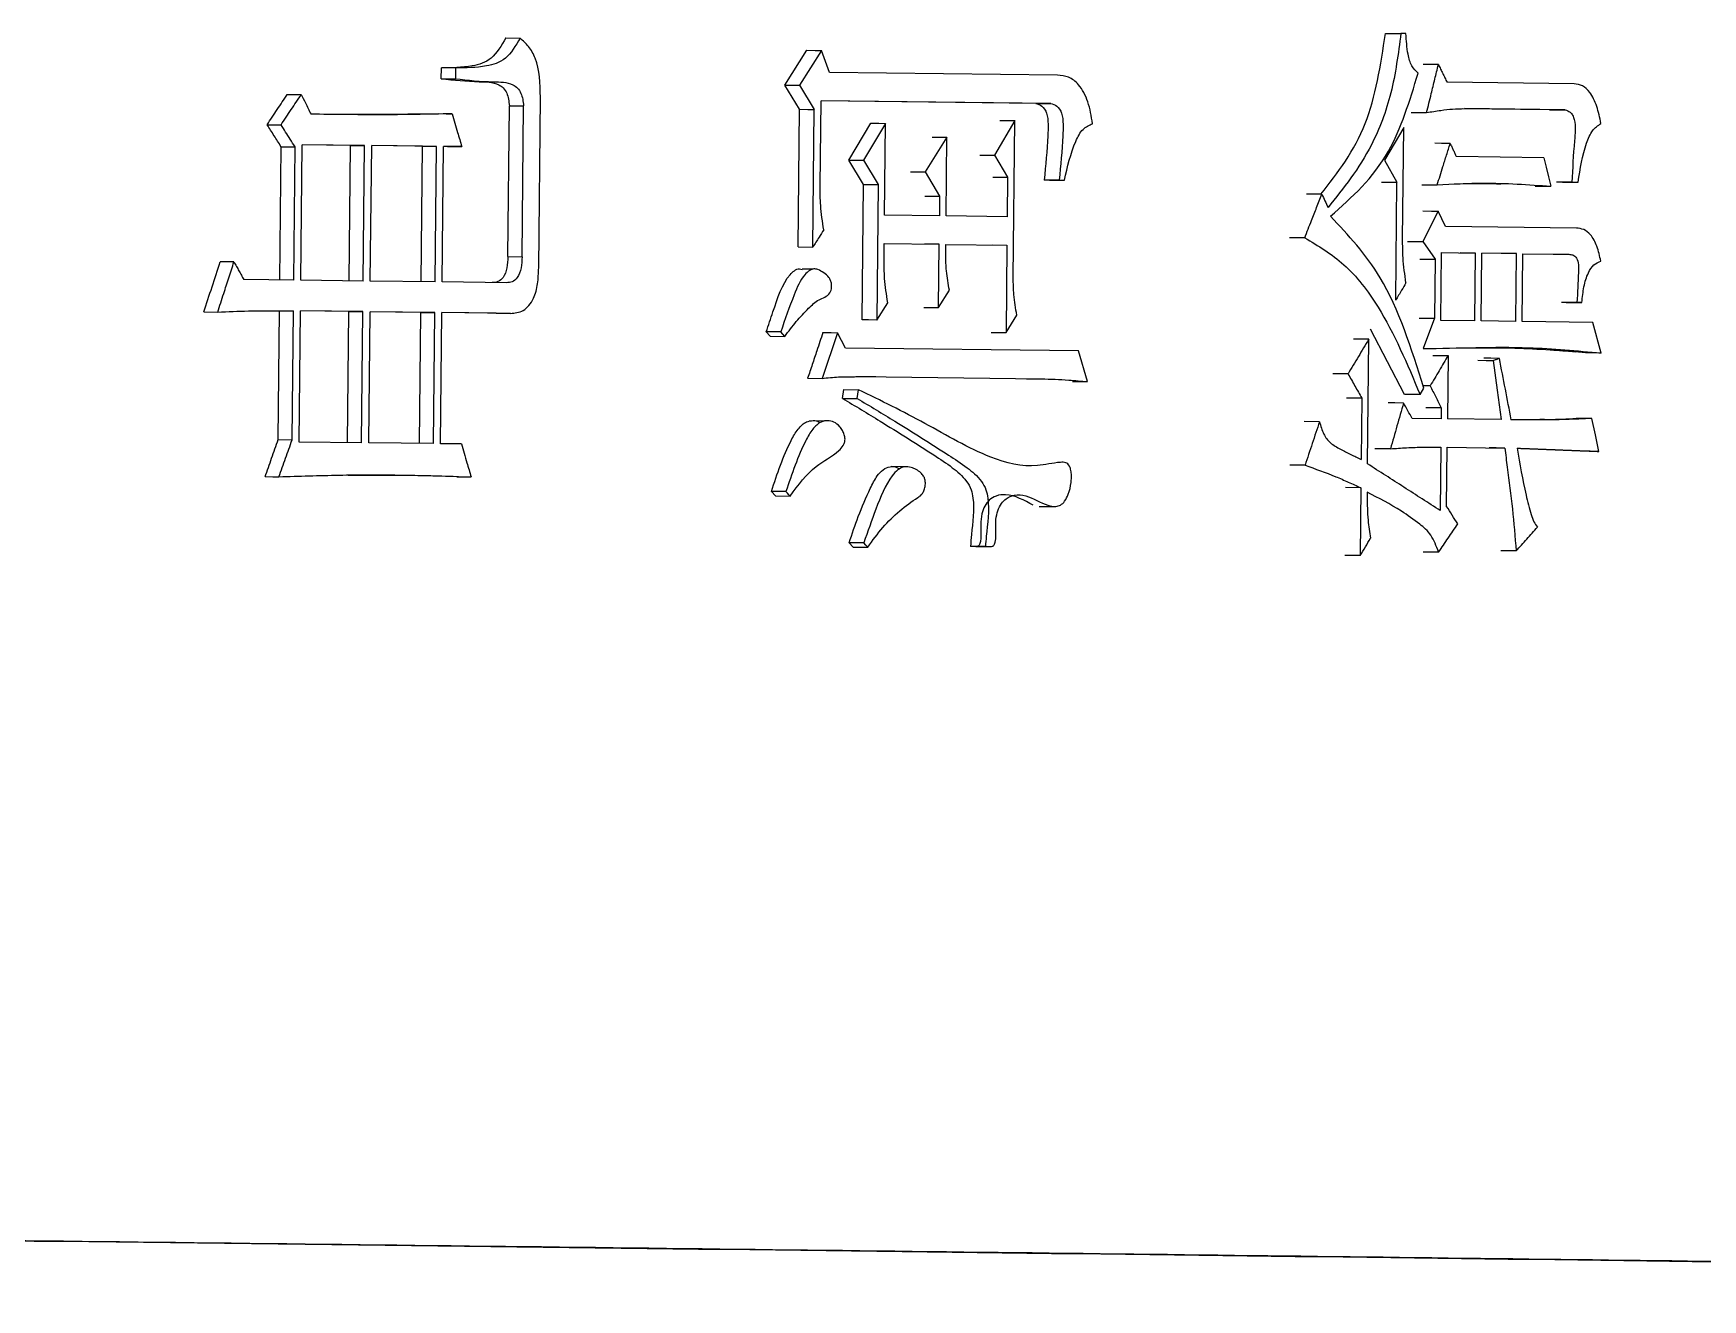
# Model space of a CAD drawing. Header units: millimetres. Extents: x 2448 to 4397, y 790 to 2168.
# Drawn here: x 3203.79 to 3211.22, y 982.04 to 987.68 of the extents above; entities that cross this region are included whole.
import ezdxf

# ---------------------------------------------------------------- set-up
doc = ezdxf.new("R2010")
doc.units = ezdxf.units.MM

msp = doc.modelspace()

# ---------------------------------------------------------------- linework, layer by layer
at = {"color": 7, "linetype": 'Continuous', "lineweight": 25}
for p, q in [((3205.8904, 987.6588), (3205.9538, 987.6583)), ((3209.8097, 987.6789), (3209.8786, 987.6784)), ((3209.9011, 987.6781), (3209.8786, 987.6784)), ((3207.1337, 987.449), (3207.2316, 987.6036)), ((3207.2969, 987.6031), (3207.1988, 987.4485)), ((3207.332, 987.5053), (3207.2969, 987.6031)), ((3205.6024, 987.4773), (3205.6029, 987.526)), ((3205.6659, 987.5255), (3205.6029, 987.526)), ((3205.6659, 987.5255), (3205.6655, 987.4768)), ((3208.3487, 987.4929), (3207.332, 987.5053)), ((3205.6024, 987.4773), (3205.6655, 987.4768)), ((3207.1989, 987.3411), (3207.1337, 987.449)), ((3207.1988, 987.4485), (3207.2641, 987.3406)), ((3210.6508, 987.4545), (3210.0843, 987.4616)), ((3205.8994, 986.6851), (3205.906, 987.357)), ((3205.9628, 986.6846), (3205.9695, 987.3565)), ((3206.0368, 986.635), (3206.0443, 987.3943)), ((3207.1928, 986.7278), (3207.1989, 987.3411)), ((3207.2581, 986.7273), (3207.2641, 987.3406)), ((3207.2909, 986.9995), (3207.2947, 987.3792)), ((3208.3181, 987.3667), (3207.2947, 987.3792)), ((3208.2513, 987.3672), (3207.2947, 987.3789)), ((3208.2514, 987.3672), (3208.3181, 987.3667)), ((3210.5411, 987.3387), (3210.1553, 987.3436)), ((3210.611, 987.3382), (3210.1615, 987.3438)), ((3210.5414, 987.3387), (3210.6113, 987.3382)), ((3204.8266, 987.2724), (3204.8885, 987.2719)), ((3205.4959, 987.3199), (3205.5884, 987.3217)), ((3207.4188, 987.1145), (3207.5162, 987.2788)), ((3207.5819, 987.2783), (3207.4844, 987.114)), ((3207.5778, 986.8694), (3207.5819, 987.2783)), ((3208.1583, 987.2907), (3208.0682, 987.1361)), ((3208.1514, 986.5898), (3208.1583, 987.2907)), ((3209.9247, 987.327), (3209.9932, 987.3264)), ((3207.8556, 987.2166), (3207.7589, 987.062)), ((3207.8521, 986.8661), (3207.8556, 987.2166)), ((3209.8914, 987.2596), (3209.8053, 987.1146)), ((3209.8864, 986.7631), (3209.8914, 987.2596)), ((3204.8831, 986.5804), (3204.889, 987.1743)), ((3204.9451, 986.58), (3204.951, 987.1738)), ((3204.9768, 986.5796), (3204.9828, 987.1832)), ((3205.2609, 987.1798), (3204.9828, 987.1832)), ((3205.1984, 987.1803), (3204.9828, 987.1829)), ((3205.1924, 986.5767), (3205.1984, 987.1803)), ((3205.1984, 987.1803), (3205.2609, 987.1798)), ((3205.2549, 986.5762), (3205.2609, 987.1798)), ((3205.2864, 986.5759), (3205.2924, 987.1794)), ((3205.5812, 987.176), (3205.2924, 987.1794)), ((3205.5183, 987.1765), (3205.2924, 987.1792)), ((3205.5123, 986.5729), (3205.5183, 987.1765)), ((3205.5183, 987.1765), (3205.5812, 987.176)), ((3205.5752, 986.5724), (3205.5812, 987.176)), ((3205.6065, 986.572), (3205.6125, 987.1756)), ((3205.6937, 987.1746), (3205.6125, 987.1756)), ((3205.6306, 987.1751), (3205.6125, 987.1753)), ((3205.6306, 987.1751), (3205.6937, 987.1746)), ((3207.4836, 987.0066), (3207.4188, 987.1145)), ((3207.4844, 987.114), (3207.5492, 987.0061)), ((3208.0682, 987.1361), (3208.1263, 987.038)), ((3209.8053, 987.1146), (3209.8608, 987.0165)), ((3210.5151, 987.1252), (3210.1258, 987.1301)), ((3207.7589, 987.062), (3207.8233, 986.9541)), ((3207.4776, 986.403), (3207.4836, 987.0066)), ((3207.5492, 987.0061), (3207.5433, 986.4025)), ((3208.1263, 987.038), (3208.1246, 986.8628)), ((3208.3558, 987.0254), (3208.2892, 987.026)), ((3208.3126, 987.0257), (3208.3793, 987.0251)), ((3208.3558, 987.0254), (3208.3793, 987.0251)), ((3209.8556, 986.4908), (3209.8608, 987.0165)), ((3209.9714, 987.0051), (3210.0406, 987.0046)), ((3210.4777, 986.9988), (3210.547, 986.9982)), ((3210.6409, 987.0165), (3210.5715, 987.0171)), ((3210.599, 987.0167), (3210.6684, 987.0162)), ((3210.6409, 987.0165), (3210.6684, 987.0162)), ((3207.8233, 986.9541), (3207.8224, 986.8665)), ((3207.8224, 986.8665), (3207.5778, 986.8694)), ((3208.1246, 986.8628), (3207.8521, 986.8661)), ((3210.045, 986.8877), (3209.9763, 986.7522)), ((3210.0779, 986.8191), (3210.045, 986.8877)), ((3210.6609, 986.8118), (3210.0779, 986.8191)), ((3207.5759, 986.6747), (3207.5766, 986.7429)), ((3207.5766, 986.7429), (3207.8211, 986.7399)), ((3209.4502, 986.7685), (3209.3823, 986.7691)), ((3209.9763, 986.7522), (3210.0317, 986.6736)), ((3205.8994, 986.6851), (3205.9628, 986.6846)), ((3207.1928, 986.7278), (3207.2581, 986.7273)), ((3207.8211, 986.7399), (3207.7552, 986.7404)), ((3207.8183, 986.4576), (3207.8211, 986.7399)), ((3207.8504, 986.6909), (3207.8509, 986.7395)), ((3207.8509, 986.7395), (3208.1233, 986.7362)), ((3208.057, 986.7367), (3208.1233, 986.7362)), ((3208.1233, 986.7362), (3208.1195, 986.3468)), ((3210.0317, 986.6736), (3210.0291, 986.4108)), ((3210.057, 986.4007), (3210.06, 986.7025)), ((3210.06, 986.7025), (3210.2109, 986.7006)), ((3210.2109, 986.7006), (3210.1421, 986.7012)), ((3210.2079, 986.3988), (3210.2109, 986.7006)), ((3210.2358, 986.3985), (3210.2388, 986.7002)), ((3210.3945, 986.6983), (3210.2388, 986.7002)), ((3210.3945, 986.6983), (3210.3254, 986.6989)), ((3210.3915, 986.3965), (3210.3945, 986.6983)), ((3210.4192, 986.3962), (3210.4222, 986.698)), ((3210.4222, 986.698), (3210.6267, 986.6954)), ((3210.5574, 986.6959), (3210.6269, 986.6954)), ((3207.2593, 986.6289), (3207.211, 986.6292)), ((3204.9451, 986.58), (3204.7227, 986.5826)), ((3205.2549, 986.5762), (3204.9768, 986.5796)), ((3205.5752, 986.5724), (3205.2864, 986.5759)), ((3205.8933, 986.5686), (3205.6065, 986.572)), ((3207.8183, 986.4576), (3207.8667, 986.5349)), ((3204.8761, 985.8698), (3204.8817, 986.4441)), ((3204.9381, 985.8693), (3204.9438, 986.4437)), ((3204.9697, 985.8592), (3204.9755, 986.4433)), ((3205.2535, 986.44), (3204.9755, 986.4433)), ((3207.5433, 986.4025), (3207.5919, 986.4798)), ((3207.7524, 986.4581), (3207.8183, 986.4576)), ((3210.6631, 986.4807), (3210.5937, 986.4813)), ((3210.6156, 986.481), (3210.6851, 986.4805)), ((3210.6851, 986.4805), (3210.6631, 986.4807)), ((3204.5449, 986.4384), (3204.6064, 986.438)), ((3205.1911, 986.4404), (3204.9755, 986.443)), ((3205.1853, 985.8563), (3205.1911, 986.4404)), ((3205.1911, 986.4404), (3205.2535, 986.44)), ((3205.2477, 985.8559), (3205.2535, 986.44)), ((3205.2792, 985.8555), (3205.285, 986.4396)), ((3205.5738, 986.4361), (3205.285, 986.4396)), ((3205.5109, 986.4366), (3205.285, 986.4393)), ((3205.5051, 985.8525), (3205.5109, 986.4366)), ((3205.5109, 986.4366), (3205.5738, 986.4361)), ((3205.568, 985.852), (3205.5738, 986.4361)), ((3205.5993, 985.8516), (3205.6051, 986.4357)), ((3205.9106, 986.4321), (3205.6051, 986.4357)), ((3205.8472, 986.4325), (3205.6051, 986.4355)), ((3205.8472, 986.4325), (3205.9106, 986.4321)), ((3208.1195, 986.3468), (3208.1674, 986.4241)), ((3209.9604, 986.4113), (3210.0291, 986.4108)), ((3210.0291, 986.4108), (3209.9772, 986.2751)), ((3210.2079, 986.3988), (3210.057, 986.4007)), ((3210.3915, 986.3965), (3210.2358, 986.3985)), ((3210.7337, 986.3922), (3210.4192, 986.3962)), ((3210.7708, 986.2554), (3210.7337, 986.3922)), ((3207.0683, 986.3301), (3207.0504, 986.3498)), ((3207.0682, 986.3302), (3207.1333, 986.3297)), ((3207.3687, 986.3462), (3207.3005, 986.1426)), ((3207.4041, 986.2777), (3207.3687, 986.3462)), ((3208.0531, 986.3473), (3208.1195, 986.3468)), ((3209.7298, 985.7622), (3209.7353, 986.3171)), ((3209.8949, 986.0714), (3209.7435, 986.362)), ((3208.442, 986.2649), (3207.4041, 986.2777)), ((3208.4817, 986.1281), (3208.442, 986.2649)), ((3210.0203, 986.2451), (3210.089, 986.2445)), ((3210.089, 986.2445), (3210.0862, 985.9622)), ((3210.7007, 986.256), (3210.6385, 986.2618)), ((3207.5385, 986.1492), (3207.4497, 986.1502)), ((3207.4688, 986.1503), (3208.2765, 986.1404)), ((3207.2352, 986.1431), (3207.3005, 986.1426)), ((3207.3903, 986.0536), (3207.3967, 986.0925)), ((3207.3967, 986.0925), (3207.4623, 986.092)), ((3207.4559, 986.0531), (3207.4623, 986.092)), ((3208.21, 986.1409), (3208.2765, 986.1404)), ((3208.4147, 986.1287), (3208.4817, 986.1281)), ((3209.9639, 986.0708), (3209.8954, 986.0714)), ((3209.9639, 986.0708), (3209.9811, 986.0998)), ((3210.0092, 986.1092), (3209.9772, 986.1095)), ((3207.3903, 986.0536), (3207.4559, 986.0531)), ((3209.7044, 986.0546), (3209.6362, 986.0551)), ((3209.7044, 986.0546), (3209.7017, 985.782)), ((3210.0587, 986.0112), (3210.0582, 985.9626)), ((3207.3092, 985.9527), (3207.2438, 985.9532)), ((3209.5161, 985.9498), (3209.4481, 985.9504)), ((3210.0582, 985.9626), (3209.9292, 985.9642)), ((3210.3261, 985.9592), (3210.0862, 985.9622)), ((3210.7295, 985.9639), (3210.6594, 985.9644)), ((3204.8761, 985.8698), (3204.9381, 985.8693)), ((3205.2477, 985.8559), (3204.9697, 985.8592)), ((3205.568, 985.852), (3205.2792, 985.8555)), ((3205.6931, 985.8505), (3205.5993, 985.8516)), ((3209.8321, 985.8291), (3209.7632, 985.8296)), ((3210.057, 985.836), (3210.0542, 985.5537)), ((3210.0824, 985.5728), (3210.085, 985.8356)), ((3210.085, 985.8356), (3210.3415, 985.8324)), ((3205.1875, 985.7117), (3205.4338, 985.7112)), ((3205.6721, 985.7044), (3205.7353, 985.704)), ((3207.6738, 985.7491), (3207.6076, 985.7497)), ((3209.4515, 985.7559), (3209.3836, 985.7565)), ((3207.1386, 985.6383), (3207.0735, 985.6388)), ((3207.0914, 985.6191), (3207.0735, 985.6388)), ((3209.7004, 985.6555), (3209.6322, 985.656)), ((3209.7004, 985.6555), (3209.6974, 985.3537)), ((3209.7285, 985.6356), (3209.7283, 985.6162)), ((3207.0914, 985.6191), (3207.1565, 985.6186)), ((3208.2672, 985.5728), (3208.3343, 985.5722)), ((3207.4855, 985.4102), (3207.4199, 985.4107)), ((3207.4377, 985.391), (3207.4199, 985.4106)), ((3207.4376, 985.391), (3207.5032, 985.3905)), ((3208.0273, 985.3938), (3207.9609, 985.3943)), ((3207.9847, 985.394), (3208.0509, 985.3935)), ((3208.0273, 985.3938), (3208.0509, 985.3935)), ((3209.6974, 985.3537), (3209.6292, 985.3542)), ((3210.0468, 985.3688), (3209.9781, 985.3694))]:
    msp.add_line(p, q, dxfattribs=at)
at = {"color": 7, "linetype": 'Continuous', "lineweight": 25, "flags": 128}
for points in [[(3207.2316, 987.6036), (3207.2682, 987.6033), (3207.2969, 987.6031)], [(3210.0459, 987.54), (3210.0072, 987.5403), (3209.9772, 987.5405)], [(3207.1337, 987.449), (3207.1702, 987.4487), (3207.1988, 987.4485)], [(3204.9166, 987.4076), (3204.9514, 987.4073), (3204.9787, 987.4071)], [(3205.906, 987.357), (3205.9378, 987.3567), (3205.9695, 987.3565)], [(3207.1989, 987.3411), (3207.2354, 987.3408), (3207.2641, 987.3406)], [(3205.5884, 987.3217), (3205.6237, 987.3214), (3205.6514, 987.3212)], [(3207.5162, 987.2788), (3207.553, 987.2785), (3207.5819, 987.2783)], [(3208.092, 987.2913), (3208.1291, 987.291), (3208.1583, 987.2907)], [(3207.7896, 987.2171), (3207.8265, 987.2168), (3207.8556, 987.2166)], [(3210.0984, 987.1888), (3210.0597, 987.1891), (3210.0297, 987.1894)], [(3204.889, 987.1743), (3204.9237, 987.174), (3204.951, 987.1738)], [(3207.4188, 987.1145), (3207.4555, 987.1142), (3207.4844, 987.114)], [(3208.0019, 987.1366), (3208.039, 987.1363), (3208.0682, 987.1361)], [(3210.5151, 987.1252), (3210.5255, 987.0835), (3210.5363, 987.0408), (3210.547, 986.9982)], [(3207.6929, 987.0625), (3207.7298, 987.0622), (3207.7589, 987.062)], [(3208.06, 987.0385), (3208.0971, 987.0382), (3208.1263, 987.038)], [(3207.4836, 987.0066), (3207.5204, 987.0063), (3207.5492, 987.0061)], [(3209.7924, 987.0171), (3209.8305, 987.0168), (3209.8608, 987.0165)], [(3207.7573, 986.9546), (3207.7942, 986.9543), (3207.8233, 986.9541)], [(3209.5261, 986.9623), (3209.4878, 986.9626), (3209.4581, 986.9628)], [(3209.9759, 986.8882), (3210.0146, 986.8879), (3210.045, 986.8877)], [(3209.9078, 986.7528), (3209.9459, 986.7525), (3209.9763, 986.7522)], [(3209.9626, 986.6742), (3210.0013, 986.6739), (3210.0317, 986.6736)], [(3204.6788, 986.661), (3204.6443, 986.6613), (3204.6172, 986.6615)], [(3207.5433, 986.4025), (3207.5065, 986.4028), (3207.4776, 986.403)], [(3207.1154, 986.3493), (3207.0918, 986.3495), (3207.0711, 986.3497), (3207.0504, 986.3498)], [(3207.1333, 986.3296), (3207.1244, 986.3395), (3207.1154, 986.3493)], [(3207.3033, 986.3468), (3207.3399, 986.3465), (3207.3687, 986.3462)], [(3209.7353, 986.3171), (3209.6968, 986.3174), (3209.667, 986.3176)], [(3210.2208, 986.2231), (3210.2592, 986.2228), (3210.2898, 986.2225)], [(3210.3177, 986.2319), (3210.2787, 986.2322), (3210.2487, 986.2325)], [(3210.2898, 986.2225), (3210.3079, 986.0909), (3210.3261, 985.9592)], [(3210.7708, 986.2554), (3210.7315, 986.2558), (3210.7007, 986.256)], [(3209.6431, 986.1625), (3209.6047, 986.1628), (3209.575, 986.163)], [(3209.8905, 986.0328), (3209.8519, 986.0331), (3209.822, 986.0334)], [(3210.0587, 986.0112), (3210.02, 986.0115), (3209.9896, 986.0118)], [(3210.761, 985.8174), (3210.7452, 985.8906), (3210.7295, 985.9639)], [(3210.3415, 985.8324), (3210.3026, 985.8328), (3210.2725, 985.833)], [(3210.761, 985.8174), (3210.7217, 985.8178), (3210.6913, 985.818)], [(3204.8174, 985.705), (3204.8521, 985.7047), (3204.8793, 985.7045)], [(3207.1565, 985.6186), (3207.152, 985.6236), (3207.1453, 985.631), (3207.1386, 985.6383)], [(3207.5033, 985.3905), (3207.4944, 985.4003), (3207.4855, 985.4102)], [(3210.3925, 985.3742), (3210.3535, 985.3745), (3210.3234, 985.3748)]]:
    msp.add_lwpolyline(points, dxfattribs=at)
at = {"color": 7, "linetype": 'Continuous', "lineweight": 25}
for points, knots in [([(3205.8904, 987.6588), (3205.8704, 987.6247), (3205.8313, 987.558), (3205.7232, 987.5258), (3205.6485, 987.5259), (3205.6029, 987.526)], [0, 0, 0, 0, 0.288627, 0.565626, 1, 1, 1, 1]), ([(3205.9538, 987.6583), (3205.9338, 987.6243), (3205.8946, 987.5575), (3205.7864, 987.5253), (3205.7116, 987.5254), (3205.6659, 987.5255)], [0, 0, 0, 0, 0.288495, 0.565526, 1, 1, 1, 1]), ([(3206.0443, 987.3943), (3206.0428, 987.4556), (3206.0408, 987.5403), (3205.9934, 987.6229), (3205.9669, 987.6466), (3205.9538, 987.6583)], [0, 0, 0, 0, 0.570963, 0.788298, 1, 1, 1, 1]), ([(3209.5221, 986.9623), (3209.597, 987.0589), (3209.7445, 987.2492), (3209.7882, 987.5372), (3209.8097, 987.6789)], [0, 0, 0, 0, 0.5076906, 1, 1, 1, 1]), ([(3209.8786, 987.6784), (3209.8668, 987.5888), (3209.8435, 987.4113), (3209.7376, 987.1326), (3209.6231, 986.9897), (3209.554, 986.9035)], [0, 0, 0, 0, 0.288048, 0.570259, 1, 1, 1, 1]), ([(3209.9556, 987.5022), (3209.9453, 987.5117), (3209.9241, 987.5313), (3209.906, 987.5973), (3209.903, 987.6473), (3209.9011, 987.6781)], [0, 0, 0, 0, 0.266974, 0.547933, 1, 1, 1, 1]), ([(3208.5047, 987.2767), (3208.4993, 987.3101), (3208.4886, 987.3757), (3208.4492, 987.4508), (3208.3984, 987.488), (3208.3652, 987.4912), (3208.3487, 987.4929)], [0, 0, 0, 0, 0.293489, 0.5758388, 0.7895355, 1, 1, 1, 1]), ([(3209.565, 986.8644), (3209.6601, 986.9488), (3209.8329, 987.102), (3209.9176, 987.3781), (3209.9556, 987.5022)], [0, 0, 0, 0, 0.550383, 1, 1, 1, 1]), ([(3209.9932, 987.3264), (3210.0002, 987.3545), (3210.0124, 987.4041), (3210.0299, 987.4753), (3210.0406, 987.5184), (3210.0459, 987.54)], [0, 0, 0, 0, 0.394364, 0.697182, 1, 1, 1, 1]), ([(3210.0459, 987.54), (3210.0491, 987.5335), (3210.0555, 987.5204), (3210.0651, 987.5008), (3210.0747, 987.4812), (3210.0811, 987.4681), (3210.0843, 987.4616)], [0, 0, 0, 0, 0.25, 0.5, 0.75, 1, 1, 1, 1]), ([(3205.6024, 987.4773), (3205.6585, 987.4713), (3205.7435, 987.4622), (3205.8388, 987.4637), (3205.8796, 987.4376), (3205.9001, 987.4071), (3205.9037, 987.3766), (3205.906, 987.357)], [0, 0, 0, 0, 0.492458, 0.747964, 0.812934, 0.879804, 1, 1, 1, 1]), ([(3205.6655, 987.4768), (3205.7216, 987.4708), (3205.8068, 987.4617), (3205.9022, 987.4632), (3205.943, 987.4371), (3205.9636, 987.4066), (3205.9672, 987.3761), (3205.9695, 987.3565)], [0, 0, 0, 0, 0.492565, 0.748125, 0.813092, 0.879928, 1, 1, 1, 1]), ([(3210.77, 987.2778), (3210.7646, 987.3038), (3210.7539, 987.355), (3210.7253, 987.4151), (3210.6884, 987.4496), (3210.6632, 987.4529), (3210.6508, 987.4545)], [0, 0, 0, 0, 0.2922264, 0.5753793, 0.7896813, 1, 1, 1, 1]), ([(3204.8266, 987.2724), (3204.8416, 987.2949), (3204.8716, 987.34), (3204.9016, 987.3851), (3204.9166, 987.4076)], [0, 0, 0, 0, 0.5000002, 1, 1, 1, 1]), ([(3204.8885, 987.2719), (3204.9036, 987.2944), (3204.9261, 987.3282), (3204.9562, 987.3733), (3204.9712, 987.3959), (3204.9787, 987.4071)], [0, 0, 0, 0, 0.5, 0.75, 1, 1, 1, 1]), ([(3204.9787, 987.4071), (3204.9848, 987.3948), (3204.9951, 987.3739), (3205.0096, 987.3445), (3205.018, 987.3275), (3205.0222, 987.319)], [0, 0, 0, 0, 0.420865, 0.710433, 1, 1, 1, 1]), ([(3208.2513, 987.3672), (3208.2608, 987.3645), (3208.2802, 987.359), (3208.304, 987.3242), (3208.3075, 987.2736), (3208.3037, 987.1743), (3208.2955, 987.0916), (3208.289, 987.026)], [0, 0, 0, 0, 0.11018, 0.22499, 0.355989, 0.48849, 1, 1, 1, 1]), ([(3208.3181, 987.3667), (3208.3276, 987.364), (3208.347, 987.3584), (3208.3708, 987.3237), (3208.3743, 987.2731), (3208.3704, 987.1737), (3208.3623, 987.0911), (3208.3558, 987.0254)], [0, 0, 0, 0, 0.110295, 0.22516, 0.356136, 0.488604, 1, 1, 1, 1]), ([(3209.9932, 987.3264), (3210.0145, 987.3299), (3210.0531, 987.3362), (3210.1092, 987.3427), (3210.144, 987.3434), (3210.1615, 987.3438)], [0, 0, 0, 0, 0.378658, 0.689033, 1, 1, 1, 1]), ([(3210.6111, 987.3383), (3210.6186, 987.3359), (3210.6308, 987.3321), (3210.6448, 987.3154), (3210.6593, 987.2735), (3210.648, 987.1681), (3210.6437, 987.0768), (3210.6409, 987.0165)], [0, 0, 0, 0, 0.1007245, 0.1620859, 0.2258121, 0.4889661, 1, 1, 1, 1]), ([(3204.889, 987.1743), (3204.8786, 987.1906), (3204.8578, 987.2233), (3204.837, 987.256), (3204.8266, 987.2724)], [0, 0, 0, 0, 0.4999995, 1, 1, 1, 1]), ([(3204.951, 987.1738), (3204.9439, 987.185), (3204.9299, 987.207), (3204.9091, 987.2397), (3204.8954, 987.2612), (3204.8885, 987.2719)], [0, 0, 0, 0, 0.343704, 0.671852, 1, 1, 1, 1]), ([(3205.6514, 987.3212), (3205.5428, 987.3189), (3205.3842, 987.3156), (3205.174, 987.3175), (3205.0728, 987.3185), (3205.0222, 987.319)], [0, 0, 0, 0, 0.520017, 0.760007, 1, 1, 1, 1]), ([(3205.1409, 987.3178), (3205.1408, 987.3178), (3205.1403, 987.3178), (3205.1312, 987.3179), (3205.1235, 987.318), (3205.1186, 987.318)], [0, 0, 0, 0, 0.131191, 0.447924, 1, 1, 1, 1]), ([(3205.5272, 987.3199), (3205.5273, 987.3199), (3205.5273, 987.3199), (3205.5224, 987.3199), (3205.4455, 987.3183), (3205.3266, 987.3172), (3205.1997, 987.3175), (3205.1486, 987.3178), (3205.1428, 987.3178)], [0, 0, 0, 0, 0.000532, 0.005048, 0.079465, 0.576437, 0.952283, 1, 1, 1, 1]), ([(3205.6514, 987.3212), (3205.6554, 987.3073), (3205.6634, 987.2795), (3205.6775, 987.2307), (3205.6876, 987.1957), (3205.6937, 987.1746)], [0, 0, 0, 0, 0.2841457, 0.5682914, 1, 1, 1, 1]), ([(3208.3793, 987.0251), (3208.3929, 987.0847), (3208.4117, 987.1669), (3208.459, 987.257), (3208.4897, 987.2703), (3208.5047, 987.2767)], [0, 0, 0, 0, 0.57373, 0.7920609, 1, 1, 1, 1]), ([(3210.6684, 987.0162), (3210.6777, 987.076), (3210.6904, 987.1586), (3210.73, 987.2502), (3210.7568, 987.2687), (3210.77, 987.2778)], [0, 0, 0, 0, 0.572735, 0.791141, 1, 1, 1, 1]), ([(3210.0406, 987.0046), (3210.049, 987.0316), (3210.0629, 987.0758), (3210.0822, 987.1372), (3210.093, 987.1716), (3210.0984, 987.1888)], [0, 0, 0, 0, 0.439782, 0.719891, 1, 1, 1, 1]), ([(3210.0984, 987.1888), (3210.1007, 987.1839), (3210.1053, 987.1741), (3210.1121, 987.1594), (3210.119, 987.1447), (3210.1235, 987.135), (3210.1258, 987.1301)], [0, 0, 0, 0, 0.25, 0.5, 0.75, 1, 1, 1, 1]), ([(3207.307, 986.8046), (3207.3014, 986.8404), (3207.2913, 986.9046), (3207.291, 986.9705), (3207.2909, 986.9995)], [0, 0, 0, 0, 0.558776, 1, 1, 1, 1]), ([(3210.0406, 987.0046), (3210.1089, 987.0083), (3210.228, 987.0147), (3210.3967, 987.0089), (3210.4969, 987.0018), (3210.547, 986.9982)], [0, 0, 0, 0, 0.4026212, 0.7012074, 1, 1, 1, 1]), ([(3210.1155, 987.0088), (3210.1157, 987.0088), (3210.1183, 987.0087), (3210.2123, 987.0117), (3210.2854, 987.0103), (3210.3116, 987.0092), (3210.3245, 987.0087)], [0, 0, 0, 0, 0.044145, 0.476266, 0.743177, 1, 1, 1, 1]), ([(3209.4502, 986.7685), (3209.4603, 986.7943), (3209.478, 986.8395), (3209.5033, 986.9041), (3209.5185, 986.9429), (3209.5261, 986.9623)], [0, 0, 0, 0, 0.399048, 0.699524, 1, 1, 1, 1]), ([(3209.5261, 986.9623), (3209.5308, 986.9525), (3209.5401, 986.9329), (3209.5493, 986.9133), (3209.554, 986.9035)], [0, 0, 0, 0, 0.500058, 1, 1, 1, 1]), ([(3209.9811, 986.0998), (3209.9253, 986.2759), (3209.8273, 986.5858), (3209.6441, 986.7804), (3209.565, 986.8644)], [0, 0, 0, 0, 0.568348, 1, 1, 1, 1]), ([(3207.307, 986.8046), (3207.3, 986.7935), (3207.2884, 986.7751), (3207.272, 986.7493), (3207.2627, 986.7346), (3207.2581, 986.7273)], [0, 0, 0, 0, 0.4296249, 0.7148124, 1, 1, 1, 1]), ([(3209.4502, 986.7685), (3209.51, 986.7332), (3209.6311, 986.6616), (3209.8139, 986.4277), (3209.9067, 986.2071), (3209.9639, 986.0708)], [0, 0, 0, 0, 0.271764, 0.550441, 1, 1, 1, 1]), ([(3209.9014, 986.5682), (3209.896, 986.6052), (3209.8867, 986.6694), (3209.8865, 986.7352), (3209.8864, 986.7631)], [0, 0, 0, 0, 0.576911, 1, 1, 1, 1]), ([(3210.7694, 986.6644), (3210.7645, 986.6872), (3210.755, 986.7321), (3210.7274, 986.7821), (3210.6939, 986.8084), (3210.6719, 986.8107), (3210.6609, 986.8118)], [0, 0, 0, 0, 0.29265, 0.574733, 0.788951, 1, 1, 1, 1]), ([(3205.8994, 986.6851), (3205.8986, 986.6682), (3205.8972, 986.6349), (3205.882, 986.592), (3205.8558, 986.5707), (3205.8385, 986.5696), (3205.83, 986.5691)], [0, 0, 0, 0, 0.294241, 0.578702, 0.79154, 1, 1, 1, 1]), ([(3205.9628, 986.6846), (3205.9621, 986.6677), (3205.9607, 986.6344), (3205.9455, 986.5915), (3205.9192, 986.5703), (3205.9019, 986.5691), (3205.8933, 986.5686)], [0, 0, 0, 0, 0.294071, 0.578451, 0.79138, 1, 1, 1, 1]), ([(3207.5919, 986.4798), (3207.5863, 986.5157), (3207.5763, 986.5798), (3207.576, 986.6457), (3207.5759, 986.6747)], [0, 0, 0, 0, 0.5587769, 1, 1, 1, 1]), ([(3207.8667, 986.5349), (3207.8615, 986.5635), (3207.8524, 986.6146), (3207.851, 986.6675), (3207.8504, 986.6909)], [0, 0, 0, 0, 0.558805, 1, 1, 1, 1]), ([(3210.6267, 986.6954), (3210.6327, 986.6949), (3210.6449, 986.6939), (3210.6636, 986.6806), (3210.6711, 986.6478), (3210.6689, 986.581), (3210.6657, 986.5251), (3210.6631, 986.4807)], [0, 0, 0, 0, 0.110683, 0.225324, 0.351619, 0.485736, 1, 1, 1, 1]), ([(3204.5449, 986.4384), (3204.5569, 986.4756), (3204.581, 986.55), (3204.6051, 986.6243), (3204.6172, 986.6615)], [0, 0, 0, 0, 0.5, 1, 1, 1, 1]), ([(3204.6064, 986.438), (3204.6154, 986.4654), (3204.6319, 986.5163), (3204.656, 986.5907), (3204.6712, 986.6376), (3204.6788, 986.661)], [0, 0, 0, 0, 0.369234, 0.684617, 1, 1, 1, 1]), ([(3204.6788, 986.661), (3204.6825, 986.6545), (3204.6898, 986.6414), (3204.7008, 986.6218), (3204.7117, 986.6022), (3204.719, 986.5891), (3204.7227, 986.5826)], [0, 0, 0, 0, 0.25, 0.5, 0.7500001, 1, 1, 1, 1]), ([(3205.9106, 986.4321), (3205.9302, 986.4337), (3205.97, 986.4369), (3206.016, 986.4919), (3206.034, 986.5643), (3206.0358, 986.6113), (3206.0368, 986.635)], [0, 0, 0, 0, 0.265821, 0.539796, 0.768083, 1, 1, 1, 1]), ([(3207.0504, 986.3498), (3207.0604, 986.3792), (3207.0906, 986.4677), (3207.1249, 986.5744), (3207.1758, 986.6235), (3207.1952, 986.6328), (3207.2068, 986.6292), (3207.2109, 986.6279)], [0, 0, 0, 0, 0.258848, 0.779535, 0.865766, 0.952372, 1, 1, 1, 1]), ([(3207.1333, 986.3297), (3207.1501, 986.3521), (3207.1837, 986.3971), (3207.2352, 986.4508), (3207.2834, 986.4979), (3207.3256, 986.5058), (3207.3402, 986.5347), (3207.3424, 986.5485), (3207.3418, 986.5636), (3207.3379, 986.579), (3207.3267, 986.5979), (3207.3063, 986.6126), (3207.2841, 986.6278), (3207.2622, 986.6317), (3207.2416, 986.6235), (3207.207, 986.5911), (3207.1648, 986.4933), (3207.1344, 986.4048), (3207.1154, 986.3493)], [0, 0, 0, 0, 0.11025, 0.220613, 0.306365, 0.392066, 0.407422, 0.422691, 0.438422, 0.457312, 0.47661, 0.520447, 0.566361, 0.595994, 0.625591, 0.668033, 0.79212, 1, 1, 1, 1]), ([(3210.6851, 986.4805), (3210.6876, 986.504), (3210.6924, 986.5505), (3210.7099, 986.6103), (3210.7376, 986.6514), (3210.7589, 986.6601), (3210.7694, 986.6644)], [0, 0, 0, 0, 0.291035, 0.576122, 0.791533, 1, 1, 1, 1]), ([(3208.1674, 986.4241), (3208.162, 986.4544), (3208.1522, 986.5087), (3208.1516, 986.565), (3208.1514, 986.5898)], [0, 0, 0, 0, 0.5584671, 1, 1, 1, 1]), ([(3209.9014, 986.5682), (3209.8948, 986.5571), (3209.8839, 986.5387), (3209.8686, 986.5129), (3209.8599, 986.4982), (3209.8556, 986.4908)], [0, 0, 0, 0, 0.429625, 0.714812, 1, 1, 1, 1]), ([(3204.6064, 986.438), (3204.6521, 986.4399), (3204.7313, 986.4433), (3204.8437, 986.4442), (3204.9104, 986.4438), (3204.9438, 986.4437)], [0, 0, 0, 0, 0.405023, 0.702491, 1, 1, 1, 1]), ([(3207.3033, 986.3468), (3207.2942, 986.3197), (3207.2784, 986.2723), (3207.2557, 986.2044), (3207.242, 986.1635), (3207.2352, 986.1431)], [0, 0, 0, 0, 0.398345, 0.699172, 1, 1, 1, 1]), ([(3209.7353, 986.3171), (3209.7199, 986.2913), (3209.6893, 986.2398), (3209.6585, 986.1882), (3209.6431, 986.1625)], [0, 0, 0, 0, 0.5, 1, 1, 1, 1]), ([(3209.9772, 986.2751), (3210.056, 986.2769), (3210.2136, 986.2804), (3210.4788, 986.2831), (3210.6634, 986.2656), (3210.7708, 986.2554)], [0, 0, 0, 0, 0.2949184, 0.5898514, 1, 1, 1, 1]), ([(3210.089, 986.2445), (3210.0758, 986.222), (3210.0492, 986.1769), (3210.0225, 986.1318), (3210.0092, 986.1092)], [0, 0, 0, 0, 0.5, 1, 1, 1, 1]), ([(3210.1796, 986.2793), (3210.2479, 986.2794), (3210.3657, 986.2796), (3210.5137, 986.2722), (3210.6017, 986.2658), (3210.6358, 986.2632), (3210.655, 986.2615), (3210.6556, 986.2615), (3210.6556, 986.2615)], [0, 0, 0, 0, 0.434621, 0.750301, 0.884432, 0.963965, 0.997303, 1, 1, 1, 1]), ([(3210.2898, 986.2225), (3210.2944, 986.2241), (3210.3037, 986.2272), (3210.313, 986.2304), (3210.3177, 986.2319)], [0, 0, 0, 0, 0.5, 1, 1, 1, 1]), ([(3210.3705, 985.9586), (3210.3617, 986.0042), (3210.3441, 986.0953), (3210.3265, 986.1864), (3210.3177, 986.2319)], [0, 0, 0, 0, 0.5, 1, 1, 1, 1]), ([(3207.3005, 986.1426), (3207.3243, 986.1453), (3207.3643, 986.1498), (3207.4205, 986.1502), (3207.4527, 986.1503), (3207.4688, 986.1503)], [0, 0, 0, 0, 0.424764, 0.712353, 1, 1, 1, 1]), ([(3209.6431, 986.1625), (3209.6534, 986.1445), (3209.6738, 986.1085), (3209.6942, 986.0726), (3209.7044, 986.0546)], [0, 0, 0, 0, 0.499999, 1, 1, 1, 1]), ([(3208.0509, 985.3935), (3208.0537, 985.3936), (3208.0582, 985.3937), (3208.0641, 985.3978), (3208.0686, 985.4045), (3208.073, 985.4194), (3208.0745, 985.4571), (3208.0711, 985.5042), (3208.081, 985.5543), (3208.0974, 985.5866), (3208.1231, 985.6117), (3208.1604, 985.6268), (3208.2253, 985.6209), (3208.283, 985.5804), (3208.3364, 985.57), (3208.3625, 985.5768), (3208.3825, 985.5956), (3208.3996, 985.6304), (3208.4097, 985.6725), (3208.4116, 985.7113), (3208.408, 985.7364), (3208.4021, 985.7522), (3208.3943, 985.7621), (3208.3808, 985.7695), (3208.3347, 985.7682), (3208.2244, 985.7392), (3208.0153, 985.7917), (3207.7596, 985.9467), (3207.5614, 986.0435), (3207.4623, 986.092)], [0, 0, 0, 0, 0.005243, 0.008812, 0.012389, 0.017258, 0.029894, 0.061492, 0.079211, 0.097026, 0.113513, 0.138259, 0.171035, 0.238674, 0.261788, 0.275715, 0.289765, 0.306936, 0.331457, 0.347644, 0.357563, 0.364909, 0.371098, 0.377273, 0.392924, 0.460453, 0.596842, 0.798417, 1, 1, 1, 1]), ([(3208.2765, 986.1404), (3208.2968, 986.1399), (3208.3375, 986.1389), (3208.4059, 986.1351), (3208.4539, 986.1307), (3208.4817, 986.1281)], [0, 0, 0, 0, 0.296393, 0.592797, 1, 1, 1, 1]), ([(3210.0092, 986.1092), (3210.0175, 986.0929), (3210.034, 986.0602), (3210.0505, 986.0276), (3210.0587, 986.0112)], [0, 0, 0, 0, 0.499999, 1, 1, 1, 1]), ([(3207.3903, 986.0536), (3207.4466, 986.02), (3207.5832, 985.9382), (3207.746, 985.8344), (3207.8757, 985.7506), (3207.9337, 985.7014), (3207.9643, 985.651), (3207.9807, 985.5696), (3207.9672, 985.4834), (3207.9622, 985.412), (3207.9609, 985.3943)], [0, 0, 0, 0, 0.222611, 0.541169, 0.65383, 0.746931, 0.787156, 0.819846, 0.955391, 1, 1, 1, 1]), ([(3207.4559, 986.0531), (3207.5121, 986.0195), (3207.6489, 985.9377), (3207.8119, 985.834), (3207.9418, 985.7501), (3208.0001, 985.7009), (3208.0307, 985.6503), (3208.0474, 985.5664), (3208.0337, 985.4803), (3208.0284, 985.409), (3208.0273, 985.3938)], [0, 0, 0, 0, 0.222412, 0.541081, 0.653754, 0.747275, 0.787579, 0.820297, 0.961594, 1, 1, 1, 1]), ([(3209.8905, 986.0328), (3209.8807, 985.9988), (3209.8613, 985.9309), (3209.8418, 985.863), (3209.8321, 985.8291)], [0, 0, 0, 0, 0.499999, 1, 1, 1, 1]), ([(3209.9292, 985.9642), (3209.9227, 985.9756), (3209.9098, 985.9985), (3209.8969, 986.0214), (3209.8905, 986.0328)], [0, 0, 0, 0, 0.5, 1, 1, 1, 1]), ([(3207.0735, 985.6388), (3207.0998, 985.7177), (3207.1328, 985.8168), (3207.1901, 985.9181), (3207.2251, 985.9505), (3207.2587, 985.9559), (3207.2805, 985.9542), (3207.2902, 985.946), (3207.2916, 985.9448)], [0, 0, 0, 0, 0.540905, 0.678936, 0.811273, 0.899229, 0.98437, 1, 1, 1, 1]), ([(3207.1565, 985.6186), (3207.1932, 985.6677), (3207.258, 985.7546), (3207.3502, 985.7955), (3207.3908, 985.838), (3207.3996, 985.8562), (3207.4029, 985.8735), (3207.399, 985.8933), (3207.39, 985.9118), (3207.3752, 985.9324), (3207.3533, 985.9502), (3207.3244, 985.9561), (3207.2903, 985.9497), (3207.2554, 985.9177), (3207.198, 985.8162), (3207.1649, 985.7172), (3207.1386, 985.6383)], [0, 0, 0, 0, 0.207445, 0.367023, 0.400476, 0.416337, 0.431069, 0.451264, 0.473853, 0.497027, 0.538182, 0.578155, 0.61945, 0.68156, 0.746314, 1, 1, 1, 1]), ([(3209.5161, 985.9498), (3209.5053, 985.9175), (3209.4838, 985.8529), (3209.4623, 985.7882), (3209.4515, 985.7559)], [0, 0, 0, 0, 0.4999988, 1, 1, 1, 1]), ([(3209.5161, 985.9498), (3209.5214, 985.9306), (3209.5318, 985.8928), (3209.566, 985.8499), (3209.6094, 985.8283), (3209.6553, 985.8037), (3209.6862, 985.7892), (3209.7017, 985.782)], [0, 0, 0, 0, 0.179038, 0.350425, 0.567537, 0.78391, 1, 1, 1, 1]), ([(3210.5191, 985.9592), (3210.4898, 985.9588), (3210.4474, 985.9582), (3210.3919, 985.9584), (3210.3733, 985.9586), (3210.3678, 985.9586), (3210.3683, 985.9586), (3210.3684, 985.9586)], [0, 0, 0, 0, 0.5675726, 0.8205021, 0.9669987, 0.9981042, 1, 1, 1, 1]), ([(3210.7295, 985.9639), (3210.6911, 985.9622), (3210.6124, 985.9588), (3210.4928, 985.957), (3210.4113, 985.9581), (3210.3705, 985.9586)], [0, 0, 0, 0, 0.321857, 0.660882, 1, 1, 1, 1]), ([(3210.5174, 985.9595), (3210.5242, 985.9596), (3210.5717, 985.9601), (3210.6189, 985.9624), (3210.6594, 985.9644)], [0, 0, 0, 0, 0.143208, 1, 1, 1, 1]), ([(3204.8174, 985.705), (3204.8272, 985.7324), (3204.8467, 985.7874), (3204.8663, 985.8423), (3204.8761, 985.8698)], [0, 0, 0, 0, 0.4999993, 1, 1, 1, 1]), ([(3204.8793, 985.7045), (3204.8891, 985.732), (3204.9038, 985.7732), (3204.9234, 985.8281), (3204.9332, 985.8556), (3204.9381, 985.8693)], [0, 0, 0, 0, 0.5, 0.75, 1, 1, 1, 1]), ([(3205.6931, 985.8505), (3205.6971, 985.8366), (3205.7051, 985.8089), (3205.7191, 985.76), (3205.7292, 985.725), (3205.7353, 985.704)], [0, 0, 0, 0, 0.2841457, 0.5682914, 1, 1, 1, 1]), ([(3209.8321, 985.8291), (3209.856, 985.8308), (3209.9055, 985.8342), (3209.9805, 985.8368), (3210.0315, 985.8363), (3210.057, 985.836)], [0, 0, 0, 0, 0.318524, 0.65916, 1, 1, 1, 1]), ([(3210.3415, 985.8324), (3210.3452, 985.8038), (3210.3567, 985.7136), (3210.377, 985.5617), (3210.3873, 985.4367), (3210.3925, 985.3742)], [0, 0, 0, 0, 0.188148, 0.593758, 1, 1, 1, 1]), ([(3210.397, 985.8317), (3210.4006, 985.8316), (3210.4059, 985.8314), (3210.413, 985.8311), (3210.4183, 985.8309), (3210.4236, 985.8307), (3210.4289, 985.8305), (3210.4342, 985.8303), (3210.4395, 985.8301), (3210.4448, 985.8299), (3210.4501, 985.8297), (3210.4554, 985.8294), (3210.4625, 985.8292), (3210.4696, 985.8289), (3210.4766, 985.8286), (3210.482, 985.8284), (3210.4873, 985.8282), (3210.4926, 985.828), (3210.4979, 985.8278), (3210.5032, 985.8276), (3210.5085, 985.8274), (3210.5137, 985.8271), (3210.519, 985.8269), (3210.5243, 985.8267), (3210.5296, 985.8265), (3210.5367, 985.8262), (3210.5438, 985.826), (3210.5508, 985.8257), (3210.5561, 985.8255), (3210.5614, 985.8253), (3210.5667, 985.8251), (3210.572, 985.8249), (3210.5773, 985.8246), (3210.5825, 985.8244), (3210.5878, 985.8242), (3210.5931, 985.824), (3210.5984, 985.8238), (3210.6037, 985.8236), (3210.6107, 985.8233), (3210.6178, 985.8231), (3210.6248, 985.8228), (3210.6301, 985.8226), (3210.6354, 985.8224), (3210.6406, 985.8222), (3210.6459, 985.8219), (3210.6512, 985.8217), (3210.6565, 985.8215), (3210.6617, 985.8213), (3210.667, 985.8211), (3210.6723, 985.8209), (3210.6775, 985.8207), (3210.6846, 985.8204), (3210.6916, 985.8202), (3210.6986, 985.8199), (3210.7039, 985.8197), (3210.7092, 985.8195), (3210.7144, 985.8193), (3210.7197, 985.8191), (3210.725, 985.8188), (3210.7302, 985.8186), (3210.7355, 985.8184), (3210.7407, 985.8182), (3210.746, 985.818), (3210.7511, 985.8178), (3210.7561, 985.8176), (3210.7594, 985.8175), (3210.761, 985.8174)], [0, 0, 0, 0, 0.029047, 0.043572, 0.058097, 0.072622, 0.087147, 0.101672, 0.116197, 0.130722, 0.145247, 0.159772, 0.174297, 0.203346, 0.217871, 0.232396, 0.246921, 0.261446, 0.275971, 0.290496, 0.305021, 0.319546, 0.334071, 0.348596, 0.36312, 0.377645, 0.406695, 0.42122, 0.435745, 0.45027, 0.464795, 0.47932, 0.493845, 0.50837, 0.522895, 0.537419, 0.551944, 0.566469, 0.580994, 0.610044, 0.624569, 0.639094, 0.653619, 0.668144, 0.682669, 0.697194, 0.711718, 0.726243, 0.740768, 0.755293, 0.769818, 0.784343, 0.813393, 0.827918, 0.842443, 0.856968, 0.871493, 0.886017, 0.900542, 0.915067, 0.929592, 0.944117, 0.958642, 0.973167, 0.986584, 1, 1, 1, 1]), ([(3210.397, 985.8317), (3210.4087, 985.7614), (3210.4255, 985.6604), (3210.4536, 985.5533), (3210.4699, 985.503), (3210.4818, 985.4876), (3210.4877, 985.4801)], [0, 0, 0, 0, 0.5652134, 0.8116926, 0.9075441, 1, 1, 1, 1]), ([(3204.8793, 985.7045), (3204.9241, 985.7059), (3205.0583, 985.7103), (3205.2683, 985.7148), (3205.5089, 985.7111), (3205.6598, 985.7063), (3205.7353, 985.704)], [0, 0, 0, 0, 0.1555955, 0.4667994, 0.7333712, 1, 1, 1, 1]), ([(3205.6721, 985.7044), (3205.6277, 985.7059), (3205.5479, 985.7086), (3205.4675, 985.71), (3205.4319, 985.7106)], [0, 0, 0, 0, 0.556702, 1, 1, 1, 1]), ([(3207.4199, 985.4107), (3207.4331, 985.4499), (3207.4612, 985.5334), (3207.5037, 985.6323), (3207.5399, 985.7041), (3207.5703, 985.7386), (3207.6015, 985.7517), (3207.6275, 985.7493), (3207.6413, 985.7415), (3207.6455, 985.7392)], [0, 0, 0, 0, 0.257273, 0.546827, 0.687216, 0.779665, 0.872393, 0.960993, 1, 1, 1, 1]), ([(3207.5032, 985.3905), (3207.5249, 985.4208), (3207.5906, 985.5125), (3207.6761, 985.5799), (3207.7411, 985.6216), (3207.752, 985.6372), (3207.7584, 985.6564), (3207.7605, 985.6761), (3207.7582, 985.694), (3207.7513, 985.7097), (3207.7316, 985.7312), (3207.7021, 985.7467), (3207.6662, 985.7511), (3207.6362, 985.7379), (3207.5864, 985.6813), (3207.5393, 985.5644), (3207.5029, 985.4602), (3207.4855, 985.4102)], [0, 0, 0, 0, 0.119808, 0.362714, 0.384884, 0.403722, 0.422541, 0.442763, 0.457199, 0.471691, 0.493109, 0.555254, 0.595863, 0.636527, 0.677966, 0.845448, 1, 1, 1, 1]), ([(3209.4515, 985.7559), (3209.4972, 985.7396), (3209.562, 985.7165), (3209.6445, 985.6811), (3209.6818, 985.664), (3209.7004, 985.6555)], [0, 0, 0, 0, 0.545268, 0.772598, 1, 1, 1, 1]), ([(3210.0542, 985.5537), (3210.0003, 985.5884), (3209.8926, 985.6579), (3209.784, 985.7274), (3209.7298, 985.7622)], [0, 0, 0, 0, 0.5, 1, 1, 1, 1]), ([(3208.2404, 985.5776), (3208.2001, 985.5998), (3208.1462, 985.6295), (3208.0775, 985.6228), (3208.0453, 985.6035), (3208.0234, 985.5751), (3208.0096, 985.5371), (3208.0061, 985.4968), (3208.0072, 985.4629), (3208.0074, 985.4377), (3208.0062, 985.4197), (3208.0029, 985.407), (3207.999, 985.3997), (3207.9935, 985.3951), (3207.9884, 985.3939), (3207.9853, 985.394), (3207.9846, 985.394)], [0, 0, 0, 0, 0.347526, 0.464197, 0.553835, 0.625521, 0.69737, 0.785627, 0.845248, 0.884416, 0.924986, 0.943387, 0.959072, 0.974832, 0.993952, 1, 1, 1, 1]), ([(3210.0468, 985.3688), (3210.0365, 985.396), (3210.0162, 985.4496), (3209.9534, 985.502), (3209.86, 985.5677), (3209.7798, 985.6091), (3209.7285, 985.6356)], [0, 0, 0, 0, 0.161501, 0.319112, 0.564396, 1, 1, 1, 1]), ([(3209.7283, 985.6162), (3209.7288, 985.581), (3209.7296, 985.5183), (3209.7392, 985.4576), (3209.7435, 985.431)], [0, 0, 0, 0, 0.561144, 1, 1, 1, 1]), ([(3210.1319, 985.4943), (3210.1237, 985.5074), (3210.1072, 985.5335), (3210.0906, 985.5597), (3210.0824, 985.5728)], [0, 0, 0, 0, 0.499998, 1, 1, 1, 1]), ([(3210.0468, 985.3688), (3210.061, 985.3897), (3210.0894, 985.4315), (3210.1178, 985.4734), (3210.1319, 985.4943)], [0, 0, 0, 0, 0.4998248, 1, 1, 1, 1]), ([(3210.3925, 985.3742), (3210.4084, 985.3918), (3210.4401, 985.4271), (3210.4718, 985.4624), (3210.4877, 985.4801)], [0, 0, 0, 0, 0.500004, 1, 1, 1, 1]), ([(3209.6974, 985.3537), (3209.7051, 985.3666), (3209.7205, 985.3923), (3209.7358, 985.4181), (3209.7435, 985.431)], [0, 0, 0, 0, 0.499997, 1, 1, 1, 1]), ([(3223.0668, 982.0402), (3222.9301, 982.0429), (3222.4033, 982.0534), (3220.9806, 982.0764), (3218.6383, 982.1118), (3215.4244, 982.1564), (3211.267, 982.2104), (3206.4682, 982.2698), (3201.0735, 982.3338), (3195.1722, 982.4014), (3189.3847, 982.4658), (3183.8965, 982.5254), (3178.826, 982.5793), (3173.8355, 982.6315), (3168.9704, 982.6815), (3165.8316, 982.7131), (3164.2621, 982.7289)], [0, 0, 0, 0, 0.023795, 0.091687, 0.159576, 0.247837, 0.33638, 0.424641, 0.512896, 0.601432, 0.689686, 0.754843, 0.819999, 0.885154, 0.942575, 1, 1, 1, 1]), ([(3219.4751, 982.0954), (3219.4425, 982.096), (3218.6108, 982.1093), (3216.2847, 982.1418), (3212.8219, 982.1882), (3209.1398, 982.2348), (3205.523, 982.2791), (3201.589, 982.3258), (3196.887, 982.3803), (3191.2954, 982.4431), (3186.0338, 982.501), (3182.7352, 982.536), (3181.7155, 982.5468)], [0, 0, 0, 0, 0.0054964, 0.1404859, 0.2750427, 0.3743048, 0.4735667, 0.5728275, 0.6720889, 0.8058188, 0.9399768, 1, 1, 1, 1])]:
    msp.add_open_spline(points, degree=3, knots=knots, dxfattribs=at)

doc.saveas('drawing.dxf')
